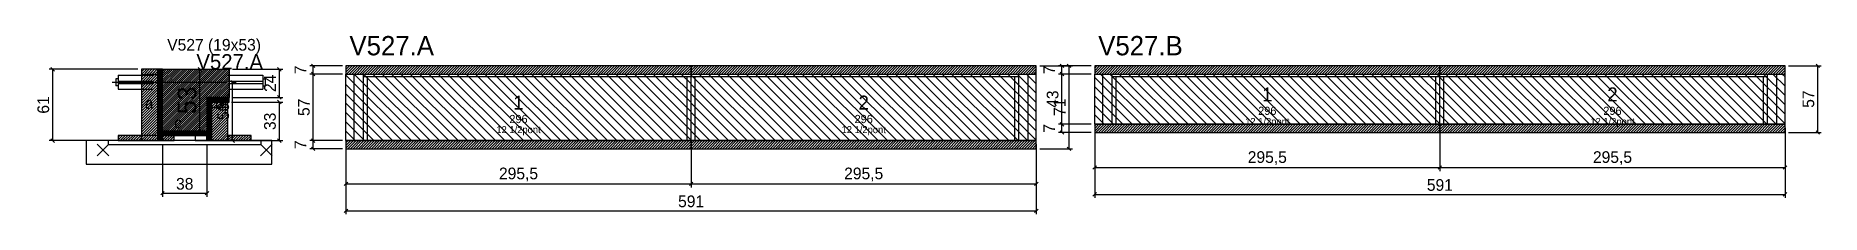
# Model space of a CAD drawing. Extents: x -69 to 1460, y -120 to 33.
import ezdxf
from ezdxf.enums import TextEntityAlignment as Align

# ---------------------------------------------------------------- set-up
doc = ezdxf.new("R2010")
doc.units = 0
for name, color, linetype in [('5', 5, 'Continuous'), ('barrote', 126, 'Continuous'), ('CONCRETO', 251, 'Continuous'), ('COTA', 241, 'Continuous'), ('Cota Seção (2x)', 241, 'Continuous'), ('detalhes', 7, 'Continuous'), ('Hachura', 251, 'Continuous'), ('Madeira', 126, 'Continuous'), ('NOMENCLATURA', 7, 'Continuous'), ('Painéis', 200, 'Continuous'), ('presilha', 224, 'Continuous'), ('Reaproveitamento', 30, 'Continuous'), ('SARR_2.2x7', 40, 'Continuous'), ('SARR_3.5x7', 81, 'Continuous'), ('SCO-___-LAJ', 224, 'Continuous'), ('TENSOR', 224, 'Continuous'), ('texto', 7, 'Continuous'), ('Texto Seção', 7, 'Continuous')]:
    doc.layers.add(name, color=color, linetype=linetype)
doc.dimstyles.new('PAINEL', dxfattribs={"dimtxt": 10, "dimasz": 3, "dimexe": 3, "dimexo": 3, "dimgap": 3, "dimtad": 1, "dimblk": 'OBLIQUE', "dimblk1": 'OBLIQUE', "dimcen": 2.5, "dimclrd": 4, "dimclre": 4, "dimclrt": 240, "dimazin": 3, "dimtfac": 1, "dimtmove": 0, "dimatfit": 3})
doc.dimstyles.new('SECAO2X', dxfattribs={"dimtxt": 16, "dimasz": 3, "dimexe": 3, "dimexo": 3, "dimgap": 3, "dimtad": 1, "dimblk": 'OBLIQUE', "dimblk1": 'OBLIQUE', "dimcen": 2.5, "dimclrd": 4, "dimclre": 4, "dimclrt": 240, "dimazin": 3, "dimtfac": 1, "dimtmove": 0, "dimatfit": 3})

# ---------------------------------------------------------------- blocks, each defined once
blk = doc.blocks.new('_OBLIQUE')
at = {"color": 0, "linetype": 'BYBLOCK'}
blk.add_line((-0.5, -0.5), (0.5, 0.5), dxfattribs=at)

msp = doc.modelspace()

# ---------------------------------------------------------------- hatches: boundary and pattern name
at = {"layer": 'COTA'}
h = msp.add_hatch(dxfattribs=at)
h.set_pattern_fill('ANSI31', scale=0.4)
h.paths.add_polyline_path([(40, -49), (40, 4), (97, 4), (97, -20), (78, -20), (78, -49)])
h = msp.add_hatch(dxfattribs=at)
h.set_pattern_fill('ANSI31', scale=0.5)
h.paths.add_polyline_path([(197, 0), (492.5, 0), (492.5, 7), (197, 7)])
h = msp.add_hatch(dxfattribs=at)
h.set_pattern_fill('ANSI31', scale=0.5)
h.paths.add_polyline_path([(492.5, 0), (788, 0), (788, 7), (492.5, 7)])
h = msp.add_hatch(dxfattribs=at)
h.set_pattern_fill('ANSI31', scale=0.5)
h.paths.add_polyline_path([(838, 0), (1133.5, 0), (1133.5, 7), (838, 7)])
h = msp.add_hatch(dxfattribs=at)
h.set_pattern_fill('ANSI31', scale=0.5)
h.paths.add_polyline_path([(1133.5, 0), (1429, 0), (1429, 7), (1133.5, 7)])
h = msp.add_hatch(dxfattribs=at)
h.set_pattern_fill('ANSI31', scale=0.5)
h.paths.add_polyline_path([(838, -50), (1133.5, -50), (1133.5, -43), (838, -43)])
h = msp.add_hatch(dxfattribs=at)
h.set_pattern_fill('ANSI31', scale=0.5)
h.paths.add_polyline_path([(1133.5, -50), (1429, -50), (1429, -43), (1133.5, -43)])
h = msp.add_hatch(dxfattribs=at)
h.set_pattern_fill('ANSI31', scale=0.5)
h.paths.add_polyline_path([(197, -64), (492.5, -64), (492.5, -57), (197, -57)])
h = msp.add_hatch(dxfattribs=at)
h.set_pattern_fill('ANSI31', scale=0.5)
h.paths.add_polyline_path([(492.5, -64), (788, -64), (788, -57), (492.5, -57)])
at = {"layer": 'Hachura'}
h = msp.add_hatch(dxfattribs=at)
h.set_pattern_fill('ANSI31', scale=0.5)
h.paths.add_polyline_path([(22, -57), (36, -57), (36, 4), (22, 4)])
h = msp.add_hatch(dxfattribs=at)
h.set_pattern_fill('ANSI31', scale=0.5)
h.paths.add_polyline_path([(22, -0.4), (36, -0.4), (36, 4), (22, 4)])
h = msp.add_hatch(dxfattribs=at)
h.set_pattern_fill('SOLID')
h.paths.add_polyline_path([(36, -57), (40, -57), (40, 4), (36, 4)])
h = msp.add_hatch(dxfattribs=at)
h.set_pattern_fill('SOLID')
h.paths.add_polyline_path([(78, -24), (97, -24), (97, -20), (78, -20)])
h = msp.add_hatch(dxfattribs=at)
h.set_pattern_fill('SOLID')
h.paths.add_polyline_path([(78, -57), (82, -57), (82, -24), (78, -24)])
h = msp.add_hatch(dxfattribs=at)
h.set_pattern_fill('ANSI31', scale=0.5)
h.paths.add_polyline_path([(82, -57), (96, -57), (96, -24), (82, -24)])
h = msp.add_hatch(dxfattribs=at)
h.set_pattern_fill('ANSI31', scale=0.5)
h.paths.add_polyline_path([(82, -28.4), (96, -28.4), (96, -24), (82, -24)])
h = msp.add_hatch(dxfattribs=at)
h.set_pattern_fill('ANSI31', scale=0.5)
h.paths.add_polyline_path([(2, -57), (22, -57), (22, -52.6), (2, -52.6)])
h = msp.add_hatch(dxfattribs=at)
h.set_pattern_fill('SOLID')
h.paths.add_polyline_path([(40, -52.6), (78, -52.6), (78, -49), (40, -49)])
h = msp.add_hatch(dxfattribs=at)
h.set_pattern_fill('ANSI31', scale=0.5)
h.paths.add_polyline_path([(40, -57), (50, -57), (50, -52.6), (40, -52.6)])
h = msp.add_hatch(dxfattribs=at)
h.set_pattern_fill('ANSI31', scale=0.5)
h.paths.add_polyline_path([(96, -57), (116, -57), (116, -52.6), (96, -52.6)])

# ---------------------------------------------------------------- linework, layer by layer
for p, q in [((0, -4), (0, -10)), ((2, -4), (0, -4)), ((2, -10), (0, -10)), ((2, -1), (32, -1)), ((2, -1), (2, -13)), ((2, -6), (32, -6)), ((2, -8), (32, -8)), ((2, -13), (32, -13)), ((96, -1), (126, -1)), ((96, -6), (126, -6)), ((96, -8), (126, -8)), ((96, -13), (126, -13)), ((126, -1), (126, -13)), ((126, -4), (128, -4)), ((126, -10), (128, -10)), ((128, -4), (128, -10))]:
    msp.add_line(p, q)
at = {"layer": 'barrote'}
msp.add_lwpolyline([(-25.5, -77), (133.5, -77), (133.5, -57), (-25.5, -57)], close=True, dxfattribs=at)
at = {"layer": 'CONCRETO'}
msp.add_lwpolyline([(40, -49), (40, 4), (97, 4), (97, -20), (78, -20), (78, -49)], close=True, dxfattribs=at)
at = {"layer": 'Madeira'}
for points in [[(22, -57), (36, -57), (36, 4), (22, 4)], [(22, -0.4), (36, -0.4), (36, 4), (22, 4)], [(82, -57), (96, -57), (96, -24), (82, -24)], [(82, -28.4), (96, -28.4), (96, -24), (82, -24)], [(2, -57), (22, -57), (22, -52.6), (2, -52.6)], [(22, -57), (36, -57), (36, -52.6), (22, -52.6)], [(40, -57), (50, -57), (50, -52.6), (40, -52.6)], [(68, -57), (78, -57), (78, -52.6), (68, -52.6)], [(96, -57), (116, -57), (116, -52.6), (96, -52.6)]]:
    msp.add_lwpolyline(points, close=True, dxfattribs=at)
at = {"layer": 'Painéis'}
for p, q in [((197, 0), (492.5, 0)), ((197, -57), (197, 0)), ((492.5, -57), (492.5, 0)), ((492.5, -57), (492.5, 0)), ((492.5, 0), (788, 0)), ((492.5, -57), (492.5, 0)), ((788, -57), (788, 0)), ((838, 0), (1133.5, 0)), ((838, -43), (838, 0)), ((1133.5, -43), (1133.5, 0)), ((1133.5, -43), (1133.5, 0)), ((1133.5, 0), (1429, 0)), ((1133.5, -43), (1133.5, 0)), ((1429, -43), (1429, 0)), ((838, -43), (1133.5, -43)), ((1133.5, -43), (1429, -43)), ((197, -57), (492.5, -57)), ((492.5, -57), (788, -57))]:
    msp.add_line(p, q, dxfattribs=at)
for points in [[(36, -57), (40, -57), (40, 4), (36, 4)], [(78, -24), (97, -24), (97, -20), (78, -20)], [(78, -57), (82, -57), (82, -24), (78, -24)], [(40, -52.6), (78, -52.6), (78, -49), (40, -49)]]:
    msp.add_lwpolyline(points, close=True, dxfattribs=at)
at = {"layer": 'presilha'}
for p, q in [((-16, -70), (-6, -60)), ((-16, -60), (-6, -70)), ((124, -70), (134, -60)), ((124, -60), (134, -70))]:
    msp.add_line(p, q, dxfattribs=at)
at = {"layer": 'Reaproveitamento', "color": 30}
for p, q in [((261, -57), (204, 0)), ((269, -57), (212, 0)), ((277, -57), (220, 0)), ((285, -57), (228, 0)), ((293, -57), (236, 0)), ((301, -57), (244, 0)), ((309, -57), (252, 0)), ((317, -57), (260, 0)), ((325, -57), (268, 0)), ((333, -57), (276, 0)), ((341, -57), (284, 0)), ((349, -57), (292, 0)), ((357, -57), (300, 0)), ((365, -57), (308, 0)), ((373, -57), (316, 0)), ((381, -57), (324, 0)), ((389, -57), (332, 0)), ((397, -57), (340, 0)), ((405, -57), (348, 0)), ((413, -57), (356, 0)), ((421, -57), (364, 0)), ((429, -57), (372, 0)), ((437, -57), (380, 0)), ((445, -57), (388, 0)), ((453, -57), (396, 0)), ((461, -57), (404, 0)), ((469, -57), (412, 0)), ((477, -57), (420, 0)), ((485, -57), (428, 0)), ((492.5, -56.5), (436, 0)), ((492.5, -48.5), (444, 0)), ((492.5, -40.5), (452, 0)), ((492.5, -32.5), (460, 0)), ((492.5, -24.5), (468, 0)), ((492.5, -16.5), (476, 0)), ((492.5, -8.5), (484, 0)), ((492.5, -0.5), (492, 0)), ((556.5, -57), (499.5, 0)), ((564.5, -57), (507.5, 0)), ((572.5, -57), (515.5, 0)), ((580.5, -57), (523.5, 0)), ((588.5, -57), (531.5, 0)), ((596.5, -57), (539.5, 0)), ((604.5, -57), (547.5, 0)), ((612.5, -57), (555.5, 0)), ((620.5, -57), (563.5, 0)), ((628.5, -57), (571.5, 0)), ((636.5, -57), (579.5, 0)), ((644.5, -57), (587.5, 0)), ((652.5, -57), (595.5, 0)), ((660.5, -57), (603.5, 0)), ((668.5, -57), (611.5, 0)), ((676.5, -57), (619.5, 0)), ((684.5, -57), (627.5, 0)), ((692.5, -57), (635.5, 0)), ((700.5, -57), (643.5, 0)), ((708.5, -57), (651.5, 0)), ((716.5, -57), (659.5, 0)), ((724.5, -57), (667.5, 0)), ((732.5, -57), (675.5, 0)), ((740.5, -57), (683.5, 0)), ((748.5, -57), (691.5, 0)), ((756.5, -57), (699.5, 0)), ((764.5, -57), (707.5, 0)), ((772.5, -57), (715.5, 0)), ((780.5, -57), (723.5, 0)), ((788, -56.5), (731.5, 0)), ((788, -48.5), (739.5, 0)), ((788, -40.5), (747.5, 0)), ((788, -32.5), (755.5, 0)), ((788, -24.5), (763.5, 0)), ((788, -16.5), (771.5, 0)), ((788, -8.5), (779.5, 0)), ((788, -0.5), (787.5, 0)), ((886, -43), (843, 0)), ((894, -43), (851, 0)), ((902, -43), (859, 0)), ((910, -43), (867, 0)), ((918, -43), (875, 0)), ((926, -43), (883, 0)), ((934, -43), (891, 0)), ((942, -43), (899, 0)), ((950, -43), (907, 0)), ((958, -43), (915, 0)), ((966, -43), (923, 0)), ((974, -43), (931, 0)), ((982, -43), (939, 0)), ((990, -43), (947, 0)), ((998, -43), (955, 0)), ((1006, -43), (963, 0)), ((1014, -43), (971, 0)), ((1022, -43), (979, 0)), ((1030, -43), (987, 0)), ((1038, -43), (995, 0)), ((1046, -43), (1003, 0)), ((1054, -43), (1011, 0)), ((1062, -43), (1019, 0)), ((1070, -43), (1027, 0)), ((1078, -43), (1035, 0)), ((1086, -43), (1043, 0)), ((1094, -43), (1051, 0)), ((1102, -43), (1059, 0)), ((1110, -43), (1067, 0)), ((1118, -43), (1075, 0)), ((1126, -43), (1083, 0)), ((1133.5, -42.5), (1091, 0)), ((1133.5, -34.5), (1099, 0)), ((1133.5, -26.5), (1107, 0)), ((1133.5, -18.5), (1115, 0)), ((1133.5, -10.5), (1123, 0)), ((1133.5, -2.5), (1131, 0)), ((1181.5, -43), (1138.5, 0)), ((1189.5, -43), (1146.5, 0)), ((1197.5, -43), (1154.5, 0)), ((1205.5, -43), (1162.5, 0)), ((1213.5, -43), (1170.5, 0)), ((1221.5, -43), (1178.5, 0)), ((1229.5, -43), (1186.5, 0)), ((1237.5, -43), (1194.5, 0)), ((1245.5, -43), (1202.5, 0)), ((1253.5, -43), (1210.5, 0)), ((1261.5, -43), (1218.5, 0)), ((1269.5, -43), (1226.5, 0)), ((1277.5, -43), (1234.5, 0)), ((1285.5, -43), (1242.5, 0)), ((1293.5, -43), (1250.5, 0)), ((1301.5, -43), (1258.5, 0)), ((1309.5, -43), (1266.5, 0)), ((1317.5, -43), (1274.5, 0)), ((1325.5, -43), (1282.5, 0)), ((1333.5, -43), (1290.5, 0)), ((1341.5, -43), (1298.5, 0)), ((1349.5, -43), (1306.5, 0)), ((1357.5, -43), (1314.5, 0)), ((1365.5, -43), (1322.5, 0)), ((1373.5, -43), (1330.5, 0)), ((1381.5, -43), (1338.5, 0)), ((1389.5, -43), (1346.5, 0)), ((1397.5, -43), (1354.5, 0)), ((1405.5, -43), (1362.5, 0)), ((1413.5, -43), (1370.5, 0)), ((1421.5, -43), (1378.5, 0)), ((1429, -42.5), (1386.5, 0)), ((1429, -34.5), (1394.5, 0)), ((1429, -26.5), (1402.5, 0)), ((1429, -18.5), (1410.5, 0)), ((1429, -10.5), (1418.5, 0)), ((1429, -2.5), (1426.5, 0)), ((253, -57), (197, -1)), ((245, -57), (197, -9)), ((548.5, -57), (492.5, -1)), ((540.5, -57), (492.5, -9)), ((878, -43), (838, -3)), ((870, -43), (838, -11)), ((1173.5, -43), (1133.5, -3)), ((1165.5, -43), (1133.5, -11)), ((237, -57), (197, -17)), ((229, -57), (197, -25)), ((532.5, -57), (492.5, -17)), ((524.5, -57), (492.5, -25)), ((862, -43), (838, -19)), ((854, -43), (838, -27)), ((1157.5, -43), (1133.5, -19)), ((1149.5, -43), (1133.5, -27)), ((221, -57), (197, -33)), ((213, -57), (197, -41)), ((516.5, -57), (492.5, -33)), ((508.5, -57), (492.5, -41)), ((846, -43), (838, -35)), ((838, -43), (838, -43)), ((1141.5, -43), (1133.5, -35)), ((1133.5, -43), (1133.5, -43)), ((205, -57), (197, -49)), ((197, -57), (197, -57)), ((500.5, -57), (492.5, -49)), ((492.5, -57), (492.5, -57))]:
    msp.add_line(p, q, dxfattribs=at)
at = {"layer": 'SARR_2.2x7'}
for p, q in [((204, -57), (204, 0)), ((781, -57), (781, 0)), ((845, -43), (845, 0)), ((1422, -43), (1422, 0)), ((212, -2.2), (492.5, -2.2)), ((492.5, -2.2), (773, -2.2)), ((853, -2.2), (1133.5, -2.2)), ((1133.5, -2.2), (1414, -2.2))]:
    msp.add_line(p, q, dxfattribs=at)
at = {"layer": 'SARR_3.5x7'}
for p, q in [((212, -57), (212, 0)), ((492.5, -57), (492.5, 0)), ((492.5, -57), (492.5, 0)), ((773, -57), (773, 0)), ((853, -43), (853, 0)), ((1133.5, -43), (1133.5, 0)), ((1133.5, -43), (1133.5, 0)), ((1414, -43), (1414, 0)), ((215.5, -57), (215.5, -2.2)), ((489, -57), (489, -2.2)), ((496, -57), (496, -2.2)), ((769.5, -57), (769.5, -2.2)), ((856.5, -43), (856.5, -2.2)), ((1130, -43), (1130, -2.2)), ((1137, -43), (1137, -2.2)), ((1410.5, -43), (1410.5, -2.2)), ((853, -43), (856.5, -43)), ((1130, -43), (1133.5, -43)), ((1133.5, -43), (1137, -43)), ((1410.5, -43), (1414, -43)), ((212, -57), (215.5, -57)), ((489, -57), (492.5, -57)), ((492.5, -57), (496, -57)), ((769.5, -57), (773, -57))]:
    msp.add_line(p, q, dxfattribs=at)
at = {"layer": 'SCO-___-LAJ'}
for points in [[(197, 0), (492.5, 0), (492.5, 7), (197, 7)], [(492.5, 0), (788, 0), (788, 7), (492.5, 7)], [(838, 0), (1133.5, 0), (1133.5, 7), (838, 7)], [(1133.5, 0), (1429, 0), (1429, 7), (1133.5, 7)], [(838, -50), (1133.5, -50), (1133.5, -43), (838, -43)], [(1133.5, -50), (1429, -50), (1429, -43), (1133.5, -43)], [(-6.5, -60.2), (124.5, -60.2), (124.5, -57), (-6.5, -57)], [(197, -64), (492.5, -64), (492.5, -57), (197, -57)], [(492.5, -64), (788, -64), (788, -57), (492.5, -57)]]:
    msp.add_lwpolyline(points, close=True, dxfattribs=at)
at = {"layer": 'TENSOR'}
msp.add_line((-3, -7), (95, -7), dxfattribs=at)

# ---------------------------------------------------------------- texts
at = {"layer": '5'}
for s, height, p in [('1', 12, (985.75, -17.5)), ('2', 12, (1281.25, -17.5)), ('1', 12, (344.75, -24.5)), ('2', 12, (640.25, -24.5)), ('296', 7, (985.75, -31.5)), ('296', 7, (1281.25, -31.5)), ('296', 7, (344.75, -38.5)), ('296', 7, (640.25, -38.5))]:
    msp.add_text(s, height=height, dxfattribs=at).set_placement(p, align=Align.MIDDLE_CENTER)
at = {"layer": 'detalhes'}
for s, p in [('a', (25, -29.7)), ('b', (85, -29.7)), ('c', (50, -46.5))]:
    msp.add_text(s, height=9.6, dxfattribs=at).set_placement(p)
at = {"layer": 'NOMENCLATURA'}
for s, p in [('V527.A', (200, 16)), ('V527.B', (841, 16))]:
    msp.add_text(s, height=16.5, dxfattribs=at).set_placement(p)
at = {"layer": 'texto', "char_height": 6, "attachment_point": 5}
for insert in [(344.75, -48.5), (640.25, -48.5), (985.75, -41.5), (1281.25, -41.5)]:
    msp.add_mtext('12 1/2pont', dxfattribs=dict(at, insert=insert))
at = {"layer": 'Texto Seção'}
for s, height, p in [('V527 (19x53)', 10, (44, 20)), ('V527.A', 13, (69, 4))]:
    msp.add_text(s, height=height, dxfattribs=at).set_placement(p)

# ---------------------------------------------------------------- dimensions: what is measured, and where the dimension line sits
at = {"layer": 'COTA'}
for base, p1, p2 in [((-54, -57), (2, -57), (22, 4)), ((140, -20), (97, -20), (97, 4)), ((169, 0), (197, 0), (197, 7)), ((169, -57), (197, -57), (197, 0)), ((816, -64), (788, -64), (788, 7)), ((810, 0), (838, 0), (838, 7)), ((810, -43), (838, -43), (838, 0)), ((1457, -50), (1429, -50), (1429, 7)), ((100, -57), (96, -57), (96, -7)), ((140, -57), (96, -57), (96, -24)), ((810, -50), (838, -50), (838, -43)), ((169, -64), (197, -64), (197, -57))]:
    msp.add_linear_dim(base=base, p1=p1, p2=p2, angle=90, dimstyle='PAINEL', dxfattribs=at).render()
for base, p1, p2 in [((838, -80), (838, -43), (1133.5, -43)), ((838, -103), (838, -43), (1429, -43)), ((1133.5, -80), (1133.5, -43), (1429, -43)), ((40, -102), (40, -57), (78, -57)), ((197, -94), (197, -57), (492.5, -57)), ((197, -117), (197, -57), (788, -57)), ((492.5, -94), (492.5, -57), (788, -57))]:
    msp.add_linear_dim(base=base, p1=p1, p2=p2, dimstyle='PAINEL', dxfattribs=at).render()
at = {"layer": 'Cota Seção (2x)'}
msp.add_linear_dim(base=(72, -49), p1=(40, -49), p2=(40, 4), angle=90, dimstyle='SECAO2X', dxfattribs=at).render()

doc.saveas('drawing.dxf')
